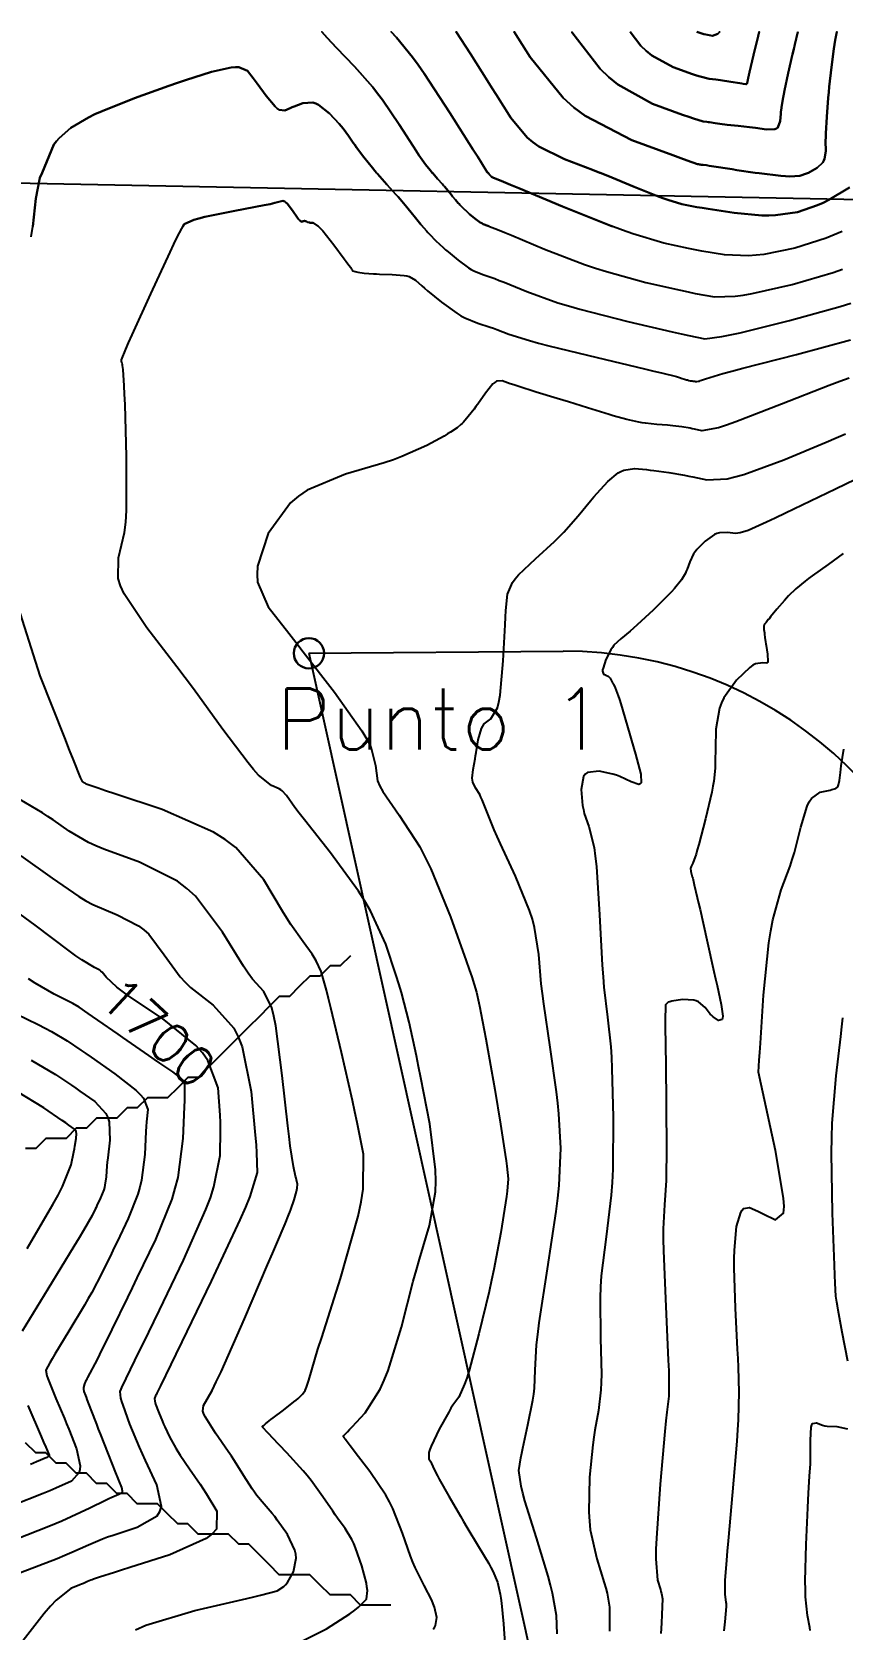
# Model space of a CAD drawing. Header units: metres. Extents: x 837475 to 838479, y 1189012 to 1191015.
# Drawn here: x 838014.6 to 838094.4, y 1190856.5 to 1191013.9 of the extents above; entities that cross this region are included whole.
import ezdxf

# ---------------------------------------------------------------- set-up
doc = ezdxf.new("R2010")
doc.units = ezdxf.units.M
doc.header["$LTSCALE"] = 0.3
for name, color, linetype in [('CORREDORVIA', 70, 'Continuous'), ('COTAS 10', 1, 'Continuous'), ('COTAS INT', 252, 'Continuous'), ('DRENAJE', 5, 'Continuous'), ('VIA1', 50, 'Continuous'), ('VIA2', 121, 'Continuous')]:
    doc.layers.add(name, color=color, linetype=linetype)
doc.layers.add('PTOBLIGADO', color=90, linetype='Continuous', lineweight=30)
doc.layers.add('TEXTPTO', color=90, linetype='Continuous', lineweight=30)
doc.styles.get("Standard").update_dxf_attribs({"font": 'simplex.shx'})

msp = doc.modelspace()

# ---------------------------------------------------------------- linework, layer by layer
at = {"layer": 'CORREDORVIA'}
msp.add_lwpolyline([(837910.67578, 1191000.96488), (838157.033, 1190996.193), (838237.174, 1190821.339), (838237.001, 1190602.875), (838240.0305, 1190437.1985), (838223.5365, 1190366.2715), (838212.196, 1190288.9195), (838227.642, 1189916.876), (838080.482, 1189451.8445), (837860.4834, 1189307.12351), (837593.19071, 1189234.39948), (837744.4868, 1189686.6093), (837750.277, 1189933.973), (837710.4905, 1190057.959), (837731.595, 1190134.414), (837885.383, 1190229.429), (837983.18356, 1190344.11971), (837817.55386, 1190502.18733), (837798.03286, 1190660.16958), (837963.57418, 1190795.98182)], close=True, dxfattribs=at)
at = {"layer": 'COTAS 10'}
for points in [[(838095.099, 1190998.548), (838093.05, 1190997.323), (838092.491, 1190997.047), (838091.935, 1190996.797), (838089.958, 1190996.121), (838087.815, 1190995.804), (838087.155, 1190995.78), (838086.465, 1190995.785), (838083.732, 1190996.033), (838081.165, 1190996.429), (838080.579, 1190996.527), (838080.048, 1190996.62), (838078.585, 1190996.914), (838077.191, 1190997.335), (838076.704, 1190997.508), (838076.173, 1190997.706), (838073.893, 1190998.624), (838071.279, 1190999.694), (838070.539, 1190999.987), (838070.506, 1191000), (838069.792, 1191000.28), (838067.033, 1191001.325), (838064.511, 1191002.584), (838063.914, 1191003.01), (838063.36, 1191003.47), (838061.725, 1191005.411), (838060.295, 1191007.693), (838059.871, 1191008.367), (838059.435, 1191009.06), (838057.76, 1191011.716), (838056.3534, 1191013.87212), (838057.76, 1191011.716), (838059.435, 1191009.06), (838059.871, 1191008.367), (838060.295, 1191007.693), (838061.725, 1191005.411), (838063.36, 1191003.47), (838063.914, 1191003.01), (838064.511, 1191002.584), (838067.033, 1191001.325), (838069.792, 1191000.28), (838070.506, 1191000), (838070.539, 1190999.987), (838071.279, 1190999.694), (838073.893, 1190998.624), (838076.173, 1190997.706), (838076.704, 1190997.508), (838077.191, 1190997.335), (838078.585, 1190996.914), (838080.048, 1190996.62), (838080.579, 1190996.527), (838081.165, 1190996.429), (838083.732, 1190996.033), (838086.465, 1190995.785), (838087.155, 1190995.78), (838087.815, 1190995.804), (838089.958, 1190996.121), (838091.935, 1190996.797), (838092.491, 1190997.047), (838093.05, 1190997.323), (838095.099, 1190998.548)], [(838095.052, 1190979.766), (838094.13, 1190979.429), (838093.094, 1190979.039), (838088.403, 1190977.184), (838083.893, 1190975.443), (838082.972, 1190975.125), (838082.191, 1190974.878), (838080.554, 1190974.579), (838079.818, 1190974.737), (838079.606, 1190974.778), (838079.39, 1190974.818), (838078.58, 1190974.955), (838077.695, 1190975.073), (838077.431, 1190975.101), (838077.16, 1190975.127), (838076.116, 1190975.206), (838074.996, 1190975.321), (838074.678, 1190975.371), (838074.355, 1190975.427), (838073.158, 1190975.695), (838071.821, 1190976.06), (838071.411, 1190976.179), (838070.982, 1190976.305), (838069.288, 1190976.825), (838067.412, 1190977.411), (838066.87, 1190977.579), (838066.317, 1190977.75), (838064.235, 1190978.388), (838062.414, 1190978.958), (838062.024, 1190979.086), (838061.685, 1190979.201), (838060.875, 1190979.509), (838060.328, 1190979.456), (838060.155, 1190979.344), (838059.972, 1190979.19), (838059.231, 1190978.281), (838058.484, 1190977.208), (838058.296, 1190976.95), (838058.117, 1190976.709), (838057.542, 1190975.981), (838057.06, 1190975.434), (838056.941, 1190975.307), (838056.827, 1190975.191), (838056.466, 1190974.859), (838055.811, 1190974.435), (838055.511, 1190974.259), (838055.16, 1190974.059), (838053.468, 1190973.128), (838051.004, 1190972.03), (838050.167, 1190971.725), (838049.263, 1190971.419), (838045.44, 1190970.31), (838041.681, 1190968.733), (838040.818, 1190968.133), (838040.031, 1190967.462), (838037.831, 1190964.444), (838036.797, 1190961.22), (838036.746, 1190960.418), (838036.797, 1190959.656), (838037.831, 1190957.229), (838039.867, 1190954.618), (838040.549, 1190953.739), (838041.284, 1190952.792), (838044.367, 1190948.809), (838047.068, 1190945.008), (838047.562, 1190944.176), (838047.945, 1190943.44), (838048.411, 1190941.579), (838048.612, 1190940.076), (838048.828, 1190939.566), (838049.114, 1190939.015), (838050.728, 1190936.685), (838052.762, 1190933.572), (838053.313, 1190932.527), (838053.859, 1190931.403), (838055.786, 1190926.685), (838057.333, 1190922.363), (838057.64, 1190921.489), (838057.894, 1190920.755), (838058.371, 1190919.27), (838058.589, 1190918.213), (838058.68, 1190917.749), (838058.784, 1190917.211), (838059.27, 1190914.647), (838059.842, 1190911.504), (838060, 1190910.6), (838060.159, 1190909.681), (838060.732, 1190906.242), (838061.194, 1190903.267), (838061.284, 1190902.641), (838061.356, 1190902.101), (838061.476, 1190900.865), (838061.37, 1190899.643), (838061.299, 1190899.112), (838061.211, 1190898.497), (838060.744, 1190895.581), (838060.06, 1190891.943), (838059.834, 1190890.872), (838059.594, 1190889.774), (838058.594, 1190885.581), (838057.619, 1190881.969), (838057.394, 1190881.237), (838057.189, 1190880.622), (838056.608, 1190879.367), (838056.038, 1190878.579), (838055.839, 1190878.258), (838055.623, 1190877.891), (838054.692, 1190876.195), (838053.895, 1190874.536), (838053.763, 1190874.194), (838053.669, 1190873.902), (838053.649, 1190873.271), (838053.851, 1190872.972), (838053.898, 1190872.89), (838053.94, 1190872.808), (838054.058, 1190872.515), (838054.353, 1190871.89), (838054.508, 1190871.599), (838054.694, 1190871.258), (838055.629, 1190869.598), (838056.773, 1190867.626), (838057.091, 1190867.088), (838057.41, 1190866.553), (838058.567, 1190864.649), (838059.557, 1190862.963), (838059.771, 1190862.566), (838059.959, 1190862.198), (838060.42, 1190861.123), (838060.689, 1190859.959), (838060.755, 1190859.535), (838060.818, 1190859.069), (838061.017, 1190857.019), (838061.157, 1190855.097)], [(838013.449, 1190862.066), (838017.043, 1190863.47), (838017.818, 1190863.784), (838018.498, 1190864.065), (838020.156, 1190864.808), (838021.521, 1190865.395), (838022.015, 1190865.577), (838022.56, 1190865.768), (838024.948, 1190866.53), (838026.898, 1190867.668), (838027.167, 1190868.096), (838027.317, 1190868.573), (838026.881, 1190870.704), (838025.741, 1190873.113), (838025.448, 1190873.766), (838025.165, 1190874.413), (838024.224, 1190876.698), (838023.541, 1190878.554), (838023.42, 1190878.931), (838023.329, 1190879.248), (838023.245, 1190879.897), (838023.536, 1190880.525), (838023.682, 1190880.828), (838023.855, 1190881.188), (838024.714, 1190882.954), (838026.083, 1190885.766), (838026.577, 1190886.786), (838027.122, 1190887.91), (838029.509, 1190892.838), (838031.713, 1190897.834), (838032.143, 1190899.001), (838032.495, 1190900.073), (838033.115, 1190903.164), (838033.15, 1190905.693), (838033.132, 1190906.411), (838033.103, 1190907.137), (838032.901, 1190909.824), (838031.891, 1190912.537), (838031.352, 1190913.28), (838030.701, 1190914.019), (838027.415, 1190916.659), (838024.12, 1190918.874), (838023.463, 1190919.346), (838022.916, 1190919.756), (838021.866, 1190920.724), (838021.492, 1190921.216), (838021.371, 1190921.326), (838021.244, 1190921.425), (838020.724, 1190921.687), (838019.485, 1190922.44), (838019.004, 1190922.779), (838018.904, 1190922.848), (838018.22, 1190923.343), (838014.891, 1190925.854), (838010.923, 1190928.753)], [(838094.925, 1190882.894), (838094.357, 1190885.762), (838093.974, 1190887.942), (838093.9, 1190888.365), (838093.839, 1190888.709), (838093.734, 1190889.296), (838093.675, 1190890.597), (838093.643, 1190891.391), (838093.605, 1190892.373), (838093.412, 1190897.486), (838093.324, 1190903.416), (838093.353, 1190904.914), (838093.404, 1190906.348), (838093.778, 1190911.009), (838094.232, 1190914.898), (838094.332, 1190915.847), (838094.423, 1190916.741)], [(838091.223, 1190856.367), (838091.182, 1190856.66), (838090.961, 1190857.843), (838090.769, 1190859.696), (838090.747, 1190860.411), (838090.739, 1190861.214), (838090.823, 1190864.846), (838090.981, 1190868.436), (838091.019, 1190869.213), (838091.056, 1190869.896), (838091.169, 1190871.58), (838091.243, 1190872.772), (838091.254, 1190873.145), (838091.262, 1190873.537), (838091.255, 1190875.105), (838091.325, 1190876.399), (838091.38, 1190876.617), (838091.451, 1190876.775), (838091.838, 1190876.839), (838092.445, 1190876.58), (838092.656, 1190876.534), (838092.884, 1190876.499), (838093.862, 1190876.467), (838094.908, 1190876.243)]]:
    msp.add_lwpolyline(points, dxfattribs=at)
at = {"layer": 'COTAS INT'}
for points in [[(838059.6178, 1190994.69515), (838059.467, 1190994.752), (838059.007, 1190994.939), (838058.871, 1190995.014), (838058.731, 1190995.099), (838058.193, 1190995.491), (838057.675, 1190995.923), (838057.547, 1190996.035), (838057.427, 1190996.142), (838057.047, 1190996.5), (838056.726, 1190996.831), (838056.641, 1190996.923), (838056.559, 1190997.013), (838056.279, 1190997.34), (838056.005, 1190997.673), (838055.927, 1190997.768), (838055.848, 1190997.865), (838055.554, 1190998.226), (838055.214, 1190998.63), (838055.106, 1190998.755), (838054.992, 1190998.885), (838054.529, 1190999.398), (838054.041, 1190999.947), (838053.996, 1191000), (838053.911, 1191000.099), (838053.784, 1191000.251), (838053.344, 1191000.802), (838052.686, 1191001.745), (838052.421, 1191002.144), (838052.121, 1191002.604), (838050.741, 1191004.764), (838049.085, 1191007.189), (838048.611, 1191007.816), (838048.13, 1191008.424), (838046.337, 1191010.457), (838044.572, 1191012.31), (838044.109, 1191012.805), (838043.656, 1191013.292), (838043.12569, 1191013.87212), (838043.656, 1191013.292), (838044.109, 1191012.805), (838044.572, 1191012.31), (838046.337, 1191010.457), (838048.13, 1191008.424), (838048.611, 1191007.816), (838049.085, 1191007.189), (838050.741, 1191004.764), (838052.121, 1191002.604), (838052.421, 1191002.144), (838052.686, 1191001.745), (838053.344, 1191000.802), (838053.784, 1191000.251), (838053.911, 1191000.099), (838053.996, 1191000), (838054.041, 1190999.947), (838054.529, 1190999.398), (838054.992, 1190998.885), (838055.106, 1190998.755), (838055.214, 1190998.63), (838055.554, 1190998.226), (838055.848, 1190997.865), (838055.927, 1190997.768), (838056.005, 1190997.673), (838056.279, 1190997.34), (838056.559, 1190997.013), (838056.641, 1190996.923), (838056.726, 1190996.831), (838057.047, 1190996.5), (838057.427, 1190996.142), (838057.547, 1190996.035), (838057.675, 1190995.923), (838058.193, 1190995.491), (838058.731, 1190995.099), (838058.871, 1190995.014), (838059.007, 1190994.939), (838059.467, 1190994.752), (838060.589, 1190994.329), (838061.142, 1190994.106), (838061.801, 1190993.837), (838065.058, 1190992.481), (838068.989, 1190990.971), (838070.073, 1190990.604), (838071.155, 1190990.259), (838075.047, 1190989.2), (838078.444, 1190988.425), (838079.214, 1190988.259), (838079.91, 1190988.115), (838081.808, 1190987.768), (838083.841, 1190987.829), (838084.622, 1190987.941), (838085.498, 1190988.095), (838089.448, 1190988.992), (838093.483, 1190990.175), (838094.412, 1190990.508)], [(838094.363, 1190994.225), (838093.592, 1190993.873), (838092.795, 1190993.544), (838089.703, 1190992.557), (838086.657, 1190991.949), (838085.889, 1190991.861), (838085.153, 1190991.807), (838082.77, 1190991.9), (838080.537, 1190992.272), (838079.896, 1190992.393), (838079.246, 1190992.523), (838076.816, 1190993.057), (838073.765, 1190993.968), (838072.724, 1190994.335), (838071.597, 1190994.752), (838066.817, 1190996.669), (838062.517, 1190998.474), (838061.694, 1190998.819), (838061.029, 1190999.097), (838059.954, 1190999.545), (838059.914, 1190999.561), (838059.902, 1190999.567), (838059.89, 1190999.575), (838059.843, 1190999.609), (838059.798, 1190999.646), (838059.787, 1190999.656), (838059.777, 1190999.665), (838059.744, 1190999.696), (838059.716, 1190999.725), (838059.709, 1190999.733), (838059.701, 1190999.741), (838059.677, 1190999.769), (838059.653, 1190999.798), (838059.647, 1190999.806), (838059.64, 1190999.815), (838059.614, 1190999.846), (838059.585, 1190999.881), (838059.565, 1190999.903), (838059.525, 1190999.948), (838059.483, 1190999.995), (838059.479, 1191000), (838059.472, 1191000.009), (838059.461, 1191000.022), (838059.423, 1191000.07), (838058.835, 1191000.99), (838058.478, 1191001.554), (838058.036, 1191002.252), (838055.738, 1191005.886), (838053.197, 1191009.771), (838052.602, 1191010.627), (838052.053, 1191011.387), (838050.465, 1191013.34), (838049.96114, 1191013.87212), (838050.465, 1191013.34), (838052.053, 1191011.387), (838052.602, 1191010.627), (838053.197, 1191009.771), (838055.738, 1191005.886), (838058.036, 1191002.252), (838058.478, 1191001.554), (838058.835, 1191000.99), (838059.423, 1191000.07), (838059.461, 1191000.022), (838059.472, 1191000.009), (838059.479, 1191000), (838059.483, 1190999.995), (838059.525, 1190999.948), (838059.565, 1190999.903), (838059.585, 1190999.881), (838059.614, 1190999.846), (838059.64, 1190999.815), (838059.647, 1190999.806), (838059.653, 1190999.798), (838059.677, 1190999.769), (838059.701, 1190999.741), (838059.709, 1190999.733), (838059.716, 1190999.725), (838059.744, 1190999.696), (838059.777, 1190999.665), (838059.787, 1190999.656), (838059.798, 1190999.646), (838059.843, 1190999.609), (838059.89, 1190999.575), (838059.902, 1190999.567), (838059.914, 1190999.561), (838059.954, 1190999.545), (838061.029, 1190999.097), (838061.694, 1190998.819), (838062.517, 1190998.474), (838066.817, 1190996.669), (838071.597, 1190994.752), (838071.75065, 1190994.69515)], [(838014.486, 1190993.689), (838014.66, 1190994.715), (838014.951, 1190997.459), (838015.356, 1190999.491), (838015.574, 1191000), (838016.716, 1191002.787), (838016.98, 1191003.097), (838017.26, 1191003.398), (838018.405, 1191004.411), (838020.125, 1191005.443), (838020.768, 1191005.755), (838021.483, 1191006.079), (838024.666, 1191007.347), (838028.054, 1191008.559), (838028.898, 1191008.849), (838029.701, 1191009.119), (838032.261, 1191009.926), (838034.197, 1191010.358), (838034.606, 1191010.391), (838034.961, 1191010.386), (838035.786, 1191010.056), (838036.356, 1191009.326), (838036.551, 1191009.069), (838036.761, 1191008.788), (838037.65, 1191007.576), (838038.533, 1191006.521), (838038.738, 1191006.339), (838038.927, 1191006.206), (838039.47, 1191006.122), (838040.006, 1191006.374), (838040.191, 1191006.451), (838040.392, 1191006.532), (838041.251, 1191006.854), (838042.237, 1191006.91), (838042.52, 1191006.823), (838042.806, 1191006.692), (838043.871, 1191005.849), (838044.821, 1191004.822), (838045.035, 1191004.575), (838045.228, 1191004.343), (838045.744, 1191003.642), (838046.207, 1191002.956), (838046.365, 1191002.734), (838046.536, 1191002.499), (838047.265, 1191001.534), (838048.107, 1191000.481), (838048.351, 1191000.19), (838048.512, 1191000), (838048.599, 1190999.898), (838049.532, 1190998.848), (838050.418, 1190997.866), (838050.636, 1190997.618), (838050.843, 1190997.38), (838051.494, 1190996.606), (838052.057, 1190995.915), (838052.208, 1190995.73), (838052.357, 1190995.548), (838052.881, 1190994.91), (838053.417, 1190994.286), (838053.574, 1190994.112), (838053.735, 1190993.938), (838054.351, 1190993.303), (838055.076, 1190992.619), (838055.308, 1190992.413), (838055.552, 1190992.2), (838056.543, 1190991.373), (838057.572, 1190990.624), (838057.84, 1190990.461), (838058.1, 1190990.318), (838058.98, 1190989.959), (838060.149, 1190989.562), (838060.591, 1190989.394), (838061.085, 1190989.201), (838063.299, 1190988.294), (838066.38, 1190987.19), (838067.422, 1190986.872), (838068.544, 1190986.55), (838073.277, 1190985.343), (838077.641, 1190984.327), (838078.531, 1190984.125), (838079.283, 1190983.957), (838080.846, 1190983.636), (838082.53, 1190983.852), (838083.356, 1190984.022), (838084.339, 1190984.24), (838089.193, 1190985.428), (838094.17, 1190986.806), (838095.231, 1190987.144)], [(838053.06555, 1190994.69515), (838052.881, 1190994.91), (838052.357, 1190995.548), (838052.208, 1190995.73), (838052.057, 1190995.915), (838051.494, 1190996.606), (838050.843, 1190997.38), (838050.636, 1190997.618), (838050.418, 1190997.866), (838049.532, 1190998.848), (838048.599, 1190999.898), (838048.512, 1191000), (838048.351, 1191000.19), (838048.107, 1191000.481), (838047.265, 1191001.534), (838046.536, 1191002.499), (838046.365, 1191002.734), (838046.207, 1191002.956), (838045.744, 1191003.642), (838045.228, 1191004.343), (838045.035, 1191004.575), (838044.821, 1191004.822), (838043.871, 1191005.849), (838042.806, 1191006.692), (838042.52, 1191006.823), (838042.237, 1191006.91), (838041.251, 1191006.854), (838040.392, 1191006.532), (838040.191, 1191006.451), (838040.006, 1191006.374), (838039.47, 1191006.122), (838038.927, 1191006.206), (838038.738, 1191006.339), (838038.533, 1191006.521), (838037.65, 1191007.576), (838036.761, 1191008.788), (838036.551, 1191009.069), (838036.356, 1191009.326), (838035.786, 1191010.056), (838034.961, 1191010.386), (838034.606, 1191010.391), (838034.197, 1191010.358), (838032.261, 1191009.926), (838029.701, 1191009.119), (838028.898, 1191008.849), (838028.054, 1191008.559), (838024.666, 1191007.347), (838021.483, 1191006.079), (838020.768, 1191005.755), (838020.125, 1191005.443), (838018.405, 1191004.411), (838017.26, 1191003.398), (838016.98, 1191003.097), (838016.716, 1191002.787), (838015.574, 1191000), (838015.356, 1190999.491), (838014.951, 1190997.459), (838014.66, 1190994.715), (838014.65663, 1190994.69515)], [(838054.074, 1190856.498), (838054.207, 1190856.663), (838054.31, 1190856.845), (838054.441, 1190857.633), (838054.215, 1190858.662), (838054.094, 1190858.995), (838053.947, 1190859.349), (838053.205, 1190860.8), (838052.326, 1190862.557), (838052.093, 1190863.104), (838051.865, 1190863.676), (838051.078, 1190865.959), (838050.122, 1190868.383), (838049.788, 1190869.045), (838049.423, 1190869.701), (838047.854, 1190872.037), (838046.421, 1190873.91), (838046.143, 1190874.275), (838045.916, 1190874.573), (838045.523, 1190875.096), (838045.455, 1190875.189), (838045.433, 1190875.216), (838045.41, 1190875.244), (838045.314, 1190875.349), (838045.247, 1190875.449), (838045.241, 1190875.473), (838045.24, 1190875.496), (838045.286, 1190875.568), (838045.657, 1190875.952), (838045.862, 1190876.172), (838046.112, 1190876.441), (838047.383, 1190877.824), (838048.88, 1190880.155), (838049.272, 1190881.023), (838049.654, 1190881.986), (838050.954, 1190886.266), (838052.133, 1190890.785), (838052.439, 1190891.899), (838052.736, 1190892.954), (838053.735, 1190896.266), (838054.312, 1190899.582), (838054.342, 1190900.639), (838054.317, 1190901.756), (838053.758, 1190906.289), (838052.883, 1190910.819), (838052.659, 1190911.934), (838052.442, 1190912.988), (838051.72, 1190916.289), (838050.959, 1190919.238), (838050.716, 1190920.07), (838050.46, 1190920.908), (838049.42, 1190923.989), (838047.901, 1190927.27), (838047.342, 1190928.233), (838046.723, 1190929.221), (838043.989, 1190932.986), (838041.42, 1190936.238), (838040.905, 1190936.901), (838040.476, 1190937.461), (838039.633, 1190938.629), (838039.231, 1190939.086), (838039.079, 1190939.198), (838038.91, 1190939.304), (838038.153, 1190939.633), (838036.888, 1190940.655), (838036.399, 1190941.197), (838035.85, 1190941.852), (838033.364, 1190945.156), (838030.467, 1190949.146), (838029.658, 1190950.234), (838028.847, 1190951.315), (838025.895, 1190955.156), (838023.659, 1190958.522), (838023.3, 1190959.302), (838023.054, 1190960.017), (838023.104, 1190962.053), (838023.702, 1190964.565), (838023.801, 1190965.579), (838023.872, 1190966.733), (838023.89, 1190972.053), (838023.737, 1190977.152), (838023.7, 1190978.167), (838023.666, 1190979.009), (838023.565, 1190980.614), (838023.491, 1190981.015), (838023.474, 1190981.098), (838023.46, 1190981.169), (838023.421, 1190981.32), (838023.397, 1190981.399), (838023.387, 1190981.449), (838023.375, 1190981.551), (838023.815, 1190982.617), (838024.095, 1190983.251), (838024.444, 1190984.031), (838026.275, 1190988.07), (838028.168, 1190992.161), (838028.555, 1190992.975), (838028.883, 1190993.649), (838029.573, 1190994.931), (838030.52, 1190995.363), (838031.01, 1190995.502), (838031.598, 1190995.649), (838034.544, 1190996.25), (838037.454, 1190996.802), (838038.02, 1190996.918), (838038.481, 1190997.018), (838039.278, 1190997.245), (838039.494, 1190997.17), (838039.588, 1190997.079), (838039.698, 1190996.957), (838040.221, 1190996.265), (838040.735, 1190995.554), (838040.839, 1190995.421), (838040.926, 1190995.315), (838041.105, 1190995.163), (838041.177, 1190995.19), (838041.217, 1190995.204), (838041.289, 1190995.227), (838041.364, 1190995.243), (838041.385, 1190995.244), (838041.407, 1190995.245), (838041.489, 1190995.236), (838041.575, 1190995.212), (838041.6, 1190995.202), (838041.625, 1190995.191), (838041.72, 1190995.14), (838041.861, 1190995.092), (838041.916, 1190995.084), (838041.978, 1190995.077), (838042.256, 1190995.068), (838042.766, 1190994.737), (838042.973, 1190994.527), (838043.21, 1190994.265), (838044.301, 1190992.891), (838045.332, 1190991.513), (838045.53, 1190991.249), (838045.69, 1190991.035), (838045.952, 1190990.684), (838045.966, 1190990.661), (838045.97, 1190990.654), (838045.975, 1190990.646), (838045.991, 1190990.616), (838046.01, 1190990.58), (838046.016, 1190990.57), (838046.022, 1190990.558), (838046.046, 1190990.514), (838046.084, 1190990.458), (838046.099, 1190990.44), (838046.115, 1190990.421), (838046.191, 1190990.343), (838046.415, 1190990.256), (838046.526, 1190990.232), (838046.657, 1190990.208), (838047.306, 1190990.12), (838048.206, 1190990.045), (838048.496, 1190990.029), (838048.803, 1190990.015), (838050.058, 1190989.981), (838051.24, 1190989.884), (838051.501, 1190989.83), (838051.733, 1190989.765), (838052.334, 1190989.429), (838052.978, 1190988.845), (838053.238, 1190988.623), (838053.533, 1190988.374), (838054.893, 1190987.255), (838056.412, 1190986.149), (838056.808, 1190985.908), (838057.193, 1190985.696), (838058.493, 1190985.166), (838059.708, 1190984.794), (838060.04, 1190984.681), (838060.369, 1190984.564), (838061.54, 1190984.106), (838063.579, 1190983.454), (838064.456, 1190983.215), (838065.468, 1190982.95), (838070.25, 1190981.783), (838074.892, 1190980.684), (838075.816, 1190980.463), (838076.582, 1190980.277), (838078.044, 1190979.909), (838078.435, 1190979.789), (838078.526, 1190979.761), (838078.61, 1190979.735), (838078.852, 1190979.66), (838079.034, 1190979.604), (838079.08, 1190979.591), (838079.124, 1190979.578), (838079.267, 1190979.539), (838079.395, 1190979.51), (838079.43, 1190979.504), (838079.464, 1190979.499), (838079.584, 1190979.486), (838079.696, 1190979.478), (838079.725, 1190979.475), (838079.753, 1190979.472), (838079.848, 1190979.459), (838079.935, 1190979.445), (838079.958, 1190979.44), (838079.98, 1190979.436), (838080.059, 1190979.419), (838080.235, 1190979.451), (838080.318, 1190979.478), (838080.417, 1190979.512), (838080.9, 1190979.698), (838082.631, 1190980.211), (838083.516, 1190980.45), (838084.577, 1190980.732), (838089.875, 1190982.103), (838095.204, 1190983.525)], [(838042.80725, 1190994.69515), (838042.766, 1190994.737), (838042.256, 1190995.068), (838041.978, 1190995.077), (838041.916, 1190995.084), (838041.861, 1190995.092), (838041.72, 1190995.14), (838041.625, 1190995.191), (838041.6, 1190995.202), (838041.575, 1190995.212), (838041.489, 1190995.236), (838041.407, 1190995.245), (838041.385, 1190995.244), (838041.364, 1190995.243), (838041.289, 1190995.227), (838041.217, 1190995.204), (838041.177, 1190995.19), (838041.105, 1190995.163), (838040.926, 1190995.315), (838040.839, 1190995.421), (838040.735, 1190995.554), (838040.221, 1190996.265), (838039.698, 1190996.957), (838039.588, 1190997.079), (838039.494, 1190997.17), (838039.278, 1190997.245), (838038.481, 1190997.018), (838038.02, 1190996.918), (838037.454, 1190996.802), (838034.544, 1190996.25), (838031.598, 1190995.649), (838031.01, 1190995.502), (838030.52, 1190995.363), (838029.573, 1190994.931), (838029.44606, 1190994.69515)], [(838066.31, 1190856.039), (838066.232, 1190857.838), (838065.85, 1190860.043), (838065.655, 1190860.834), (838065.421, 1190861.704), (838064.251, 1190865.498), (838063.121, 1190869.135), (838062.912, 1190869.905), (838062.748, 1190870.573), (838062.532, 1190872.131), (838062.717, 1190873.362), (838062.806, 1190873.824), (838062.911, 1190874.338), (838063.428, 1190876.633), (838063.914, 1190879.062), (838064, 1190879.661), (838064.064, 1190880.228), (838064.122, 1190882.009), (838064.263, 1190884.5), (838064.381, 1190885.514), (838064.533, 1190886.669), (838065.365, 1190892.009), (838066.203, 1190897.64), (838066.36, 1190898.977), (838066.483, 1190900.218), (838066.654, 1190903.899), (838066.469, 1190907.281), (838066.367, 1190908.333), (838066.244, 1190909.436), (838065.619, 1190913.839), (838064.981, 1190918.116), (838064.85, 1190919.14), (838064.739, 1190920.095), (838064.504, 1190922.964), (838064.084, 1190925.618), (838063.857, 1190926.437), (838063.581, 1190927.293), (838062.184, 1190930.689), (838060.714, 1190933.875), (838060.391, 1190934.598), (838060.105, 1190935.253), (838059.38, 1190937.045), (838058.914, 1190938.22), (838058.792, 1190938.486), (838058.672, 1190938.727), (838058.266, 1190939.38), (838057.993, 1190939.957), (838057.958, 1190940.148), (838057.94, 1190940.354), (838058.021, 1190941.213), (838058.218, 1190942.236), (838058.274, 1190942.544), (838058.33, 1190942.864), (838058.535, 1190944.11), (838058.85, 1190945.233), (838058.975, 1190945.475), (838059.117, 1190945.687), (838059.765, 1190946.202), (838060.412, 1190947.272), (838060.552, 1190947.834), (838060.676, 1190948.51), (838060.983, 1190951.913), (838061.166, 1190955.446), (838061.212, 1190956.205), (838061.256, 1190956.869), (838061.395, 1190958.477), (838061.894, 1190959.612), (838062.164, 1190959.979), (838062.492, 1190960.368), (838064.151, 1190961.962), (838066.035, 1190963.672), (838066.504, 1190964.135), (838066.951, 1190964.592), (838068.374, 1190966.203), (838069.596, 1190967.681), (838069.915, 1190968.054), (838070.227, 1190968.412), (838071.282, 1190969.575), (838072.298, 1190970.416), (838072.584, 1190970.571), (838072.872, 1190970.692), (838073.929, 1190970.848), (838075.099, 1190970.747), (838075.458, 1190970.707), (838075.832, 1190970.661), (838077.311, 1190970.451), (838078.845, 1190970.192), (838079.254, 1190970.115), (838079.655, 1190970.037), (838081.049, 1190969.738), (838083.033, 1190969.852), (838083.806, 1190970.034), (838084.677, 1190970.281), (838088.633, 1190971.718), (838092.786, 1190973.439), (838093.781, 1190973.866), (838094.709, 1190974.27)], [(838098.529, 1190971.162), (838093.719, 1190968.807), (838088.795, 1190966.441), (838087.785, 1190965.961), (838086.929, 1190965.557), (838085.116, 1190964.732), (838084.311, 1190964.502), (838084.091, 1190964.474), (838083.871, 1190964.46), (838083.089, 1190964.54), (838082.277, 1190964.521), (838082.04, 1190964.445), (838081.797, 1190964.339), (838080.875, 1190963.703), (838080.061, 1190962.882), (838079.886, 1190962.66), (838079.734, 1190962.44), (838079.368, 1190961.664), (838079.106, 1190960.926), (838079.019, 1190960.73), (838078.927, 1190960.537), (838078.542, 1190959.871), (838077.855, 1190959.025), (838077.572, 1190958.719), (838077.249, 1190958.382), (838075.745, 1190956.907), (838074.183, 1190955.452), (838073.822, 1190955.128), (838073.493, 1190954.839), (838072.563, 1190954.076), (838071.898, 1190953.438), (838071.736, 1190953.226), (838071.582, 1190952.998), (838071.107, 1190952.05), (838070.816, 1190951.191), (838070.78, 1190951.02), (838070.762, 1190950.878), (838070.855, 1190950.606), (838071.057, 1190950.521), (838071.107, 1190950.497), (838071.156, 1190950.473), (838071.311, 1190950.384), (838071.444, 1190950.269), (838071.479, 1190950.229), (838071.512, 1190950.185), (838071.625, 1190949.995), (838071.749, 1190949.752), (838071.79, 1190949.675), (838071.834, 1190949.594), (838072.016, 1190949.262), (838072.322, 1190948.474), (838072.443, 1190948.103), (838072.58, 1190947.667), (838073.209, 1190945.545), (838073.857, 1190943.255), (838074.006, 1190942.714), (838074.143, 1190942.212), (838074.526, 1190940.737), (838074.564, 1190939.883), (838074.483, 1190939.773), (838074.361, 1190939.719), (838073.59, 1190939.98), (838072.479, 1190940.522), (838072.143, 1190940.643), (838071.795, 1190940.753), (838070.436, 1190941.046), (838069.288, 1190940.895), (838069.073, 1190940.725), (838068.902, 1190940.499), (838068.658, 1190939.217), (838068.805, 1190937.658), (838068.882, 1190937.258), (838068.974, 1190936.871), (838069.436, 1190935.586), (838069.937, 1190933.524), (838070.054, 1190932.647), (838070.162, 1190931.638), (838070.47, 1190926.889), (838070.74, 1190921.925), (838070.824, 1190920.78), (838070.911, 1190919.736), (838071.259, 1190916.793), (838071.573, 1190913.886), (838071.639, 1190912.864), (838071.697, 1190911.748), (838071.833, 1190906.933), (838071.77, 1190901.823), (838071.703, 1190900.521), (838071.614, 1190899.267), (838071.115, 1190895.149), (838070.641, 1190891.304), (838070.568, 1190890.224), (838070.521, 1190889.136), (838070.562, 1190885.149), (838070.657, 1190881.606), (838070.643, 1190880.798), (838070.613, 1190880.065), (838070.362, 1190878.042), (838070.008, 1190876.099), (838069.913, 1190875.416), (838069.82, 1190874.671), (838069.493, 1190871.457), (838069.41, 1190868.02), (838069.471, 1190867.134), (838069.567, 1190866.276), (838070.216, 1190863.416), (838070.943, 1190861.058), (838071.089, 1190860.518), (838071.21, 1190860.027), (838071.447, 1190858.657), (838071.464, 1190856.981), (838071.446, 1190856.297)], [(838094.456, 1190962.491), (838092.988, 1190961.411), (838091.421, 1190960.286), (838091.061, 1190960.015), (838090.733, 1190959.763), (838089.815, 1190958.999), (838089.098, 1190958.299), (838088.896, 1190958.086), (838088.694, 1190957.866), (838087.951, 1190957.004), (838087.329, 1190956.247), (838087.203, 1190956.093), (838087.097, 1190955.963), (838086.88, 1190955.696), (838086.802, 1190955.601), (838086.784, 1190955.58), (838086.767, 1190955.561), (838086.718, 1190955.513), (838086.685, 1190955.454), (838086.679, 1190955.428), (838086.673, 1190955.398), (838086.663, 1190955.257), (838086.664, 1190955.092), (838086.667, 1190955.048), (838086.67, 1190955.003), (838086.689, 1190954.845), (838086.715, 1190954.655), (838086.724, 1190954.59), (838086.732, 1190954.519), (838086.767, 1190954.22), (838086.83, 1190953.764), (838086.857, 1190953.594), (838086.888, 1190953.406), (838087.03, 1190952.57), (838087.062, 1190951.855), (838087.022, 1190951.743), (838086.96, 1190951.668), (838086.564, 1190951.709), (838085.839, 1190951.619), (838085.57, 1190951.463), (838085.272, 1190951.249), (838083.951, 1190950.001), (838082.721, 1190948.276), (838082.481, 1190947.76), (838082.285, 1190947.229), (838081.938, 1190945.176), (838081.89, 1190943.274), (838081.882, 1190942.838), (838081.875, 1190942.441), (838081.871, 1190941.335), (838081.729, 1190940.051), (838081.636, 1190939.542), (838081.52, 1190938.967), (838080.907, 1190936.332), (838080.249, 1190933.797), (838080.104, 1190933.284), (838079.976, 1190932.852), (838079.648, 1190931.975), (838079.486, 1190931.639), (838079.463, 1190931.549), (838079.448, 1190931.461), (838079.474, 1190931.153), (838079.578, 1190930.771), (838079.613, 1190930.636), (838079.651, 1190930.489), (838079.81, 1190929.85), (838080.107, 1190928.578), (838080.232, 1190928.031), (838080.375, 1190927.4), (838081.045, 1190924.415), (838081.743, 1190921.285), (838081.904, 1190920.562), (838082.05, 1190919.9), (838082.462, 1190918.028), (838082.615, 1190916.899), (838082.598, 1190916.705), (838082.556, 1190916.564), (838082.192, 1190916.482), (838081.668, 1190916.831), (838081.526, 1190916.96), (838081.385, 1190917.105), (838080.883, 1190917.746), (838080.237, 1190918.313), (838080.004, 1190918.411), (838079.748, 1190918.483), (838078.631, 1190918.53), (838077.602, 1190918.376), (838077.402, 1190918.321), (838077.239, 1190918.262), (838076.956, 1190918.003), (838076.941, 1190916.416), (838076.946, 1190915.519), (838076.956, 1190914.423), (838077.028, 1190908.815), (838077.063, 1190903.001), (838077.05, 1190901.776), (838077.028, 1190900.718), (838076.866, 1190898.289), (838076.749, 1190895.94), (838076.756, 1190894.933), (838076.779, 1190893.772), (838077.002, 1190888.289), (838077.249, 1190882.984), (838077.287, 1190881.935), (838077.313, 1190881.068), (838077.296, 1190879.451), (838077.105, 1190877.86), (838077.02, 1190877.009), (838076.922, 1190875.98), (838076.454, 1190870.783), (838076.073, 1190865.466), (838076.03, 1190864.362), (838076.014, 1190863.417), (838076.182, 1190861.333), (838076.466, 1190860.413), (838076.522, 1190860.202), (838076.57, 1190860.01), (838076.662, 1190859.476), (838076.618, 1190857.924), (838076.579, 1190857.09), (838076.528, 1190856.082)], [(838040.433, 1190854.955), (838043.585, 1190856.533), (838045.895, 1190858.019), (838046.359, 1190858.352), (838046.746, 1190858.653), (838047.51, 1190859.457), (838047.604, 1190860.318), (838047.569, 1190860.653), (838047.507, 1190861.031), (838047.064, 1190862.749), (838046.437, 1190864.524), (838046.259, 1190864.939), (838046.08, 1190865.32), (838045.418, 1190866.417), (838044.674, 1190867.429), (838044.443, 1190867.757), (838044.2, 1190868.106), (838043.235, 1190869.535), (838042.056, 1190871.153), (838041.68, 1190871.62), (838041.281, 1190872.096), (838039.662, 1190873.884), (838038.241, 1190875.374), (838037.967, 1190875.662), (838037.746, 1190875.895), (838037.382, 1190876.289), (838037.355, 1190876.333), (838037.337, 1190876.359), (838037.301, 1190876.412), (838037.277, 1190876.461), (838037.276, 1190876.473), (838037.278, 1190876.484), (838037.304, 1190876.516), (838037.369, 1190876.565), (838037.396, 1190876.585), (838037.426, 1190876.609), (838037.566, 1190876.723), (838037.936, 1190877.014), (838038.112, 1190877.15), (838038.32, 1190877.31), (838039.336, 1190878.085), (838040.371, 1190878.89), (838040.591, 1190879.068), (838040.782, 1190879.226), (838041.23, 1190879.637), (838041.48, 1190880.026), (838041.545, 1190880.17), (838041.609, 1190880.331), (838041.826, 1190881.044), (838042.434, 1190883.075), (838042.744, 1190884.067), (838043.116, 1190885.244), (838044.974, 1190891.044), (838046.695, 1190897.192), (838046.982, 1190898.588), (838047.186, 1190899.852), (838047.238, 1190903.308), (838046.61, 1190906.418), (838046.385, 1190907.463), (838046.139, 1190908.587), (838045.07, 1190913.308), (838044.024, 1190917.721), (838043.793, 1190918.651), (838043.587, 1190919.453), (838043.055, 1190921.294), (838042.562, 1190922.358), (838042.381, 1190922.67), (838042.18, 1190922.99), (838041.294, 1190924.212), (838040.081, 1190925.923), (838039.675, 1190926.552), (838039.238, 1190927.248), (838037.405, 1190930.323), (838034.636, 1190933.525), (838033.608, 1190934.3), (838032.467, 1190935.028), (838027.405, 1190937.257), (838022.728, 1190938.808), (838021.83, 1190939.108), (838021.104, 1190939.352), (838019.916, 1190939.768), (838019.841, 1190939.821), (838019.817, 1190939.837), (838019.791, 1190939.854), (838019.685, 1190939.916), (838019.564, 1190940.032), (838019.529, 1190940.082), (838019.493, 1190940.139), (838019.357, 1190940.412), (838018.662, 1190942.141), (838018.274, 1190943.117), (838017.801, 1190944.309), (838015.384, 1190950.412), (838012.981, 1190957.984)], [(838082.766, 1190856.318), (838082.851, 1190857.206), (838082.989, 1190858.732), (838082.979, 1190858.965), (838082.971, 1190859.038), (838082.96, 1190859.116), (838082.901, 1190859.429), (838082.851, 1190859.92), (838082.845, 1190860.109), (838082.843, 1190860.321), (838082.865, 1190861.283), (838083.006, 1190863.299), (838083.078, 1190864.176), (838083.165, 1190865.192), (838083.601, 1190870.016), (838084.021, 1190875.005), (838084.098, 1190876.126), (838084.158, 1190877.134), (838084.232, 1190879.832), (838084.153, 1190882.294), (838084.117, 1190883.154), (838084.074, 1190884.09), (838083.868, 1190888.114), (838083.734, 1190892.103), (838083.737, 1190893.017), (838083.758, 1190893.85), (838083.979, 1190896.169), (838084.379, 1190897.542), (838084.513, 1190897.777), (838084.657, 1190897.948), (838085.257, 1190898.045), (838086.051, 1190897.667), (838086.317, 1190897.541), (838086.602, 1190897.404), (838087.796, 1190896.832), (838088.604, 1190897.491), (838088.647, 1190898.131), (838088.61, 1190898.971), (838087.822, 1190903.655), (838086.406, 1190910.15), (838086.14, 1190911.373), (838086.207, 1190912.575), (838086.255, 1190913.309), (838086.316, 1190914.218), (838086.64, 1190918.95), (838087.154, 1190924.115), (838087.333, 1190925.297), (838087.53, 1190926.371), (838088.375, 1190929.352), (838089.25, 1190931.682), (838089.464, 1190932.346), (838089.668, 1190933.017), (838090.303, 1190935.509), (838090.936, 1190937.589), (838091.138, 1190938.001), (838091.352, 1190938.342), (838092.22, 1190938.981), (838093.026, 1190939.14), (838093.201, 1190939.179), (838093.354, 1190939.215), (838093.733, 1190939.324), (838093.936, 1190939.503), (838093.979, 1190939.582), (838094.016, 1190939.674), (838094.1, 1190940.115), (838094.195, 1190940.908), (838094.239, 1190941.221), (838094.29, 1190941.576), (838094.539, 1190943.198)], [(838024.757, 1190856.43), (838025.792, 1190856.875), (838030.622, 1190858.319), (838035.324, 1190859.419), (838036.278, 1190859.647), (838037.082, 1190859.841), (838038.73, 1190860.268), (838039.381, 1190860.685), (838039.555, 1190860.874), (838039.727, 1190861.094), (838040.33, 1190862.154), (838040.595, 1190863.486), (838040.554, 1190863.878), (838040.464, 1190864.28), (838039.727, 1190865.813), (838038.732, 1190867.247), (838038.479, 1190867.586), (838038.237, 1190867.9), (838037.444, 1190868.826), (838036.695, 1190869.714), (838036.48, 1190870.005), (838036.262, 1190870.315), (838035.448, 1190871.596), (838034.512, 1190873.097), (838034.217, 1190873.545), (838033.907, 1190874.008), (838032.656, 1190875.799), (838031.649, 1190877.367), (838031.493, 1190877.689), (838031.389, 1190877.963), (838031.457, 1190878.547), (838032.327, 1190880.017), (838032.73, 1190880.849), (838033.203, 1190881.866), (838035.496, 1190887.071), (838037.785, 1190892.403), (838038.255, 1190893.499), (838038.654, 1190894.43), (838039.504, 1190896.418), (838039.876, 1190897.337), (838039.973, 1190897.593), (838040.068, 1190897.851), (838040.389, 1190898.791), (838040.625, 1190899.603), (838040.666, 1190899.78), (838040.696, 1190899.936), (838040.717, 1190900.328), (838040.628, 1190900.752), (838040.589, 1190900.928), (838040.544, 1190901.13), (838040.328, 1190902.074), (838040.003, 1190904.127), (838039.89, 1190905.029), (838039.766, 1190906.075), (838039.231, 1190911.057), (838038.584, 1190915.927), (838038.389, 1190916.903), (838038.188, 1190917.717), (838037.403, 1190919.311), (838036.277, 1190920.539), (838035.861, 1190921.122), (838035.398, 1190921.811), (838033.35, 1190925.178), (838030.671, 1190928.702), (838029.81, 1190929.489), (838028.899, 1190930.196), (838025.178, 1190932.067), (838021.647, 1190933.352), (838020.855, 1190933.688), (838020.143, 1190934.016), (838018.241, 1190935.13), (838016.658, 1190936.251), (838016.147, 1190936.584), (838015.604, 1190936.926), (838013.38, 1190938.241)], [(838013.475, 1190932.681), (838016.566, 1190930.492), (838019.181, 1190928.68), (838019.879, 1190928.268), (838020.566, 1190927.896), (838022.951, 1190926.877), (838025.071, 1190925.81), (838025.591, 1190925.408), (838026.081, 1190924.959), (838027.608, 1190922.951), (838029.157, 1190920.783), (838029.662, 1190920.234), (838030.199, 1190919.707), (838032.409, 1190917.985), (838034.46, 1190915.72), (838034.895, 1190914.85), (838035.274, 1190913.875), (838036.164, 1190909.475), (838036.57, 1190905.156), (838036.643, 1190904.231), (838036.699, 1190903.425), (838036.758, 1190901.49), (838036.033, 1190899.139), (838035.594, 1190898.069), (838035.051, 1190896.818), (838032.233, 1190890.786), (838029.342, 1190884.812), (838028.754, 1190883.598), (838028.258, 1190882.573), (838027.232, 1190880.46), (838026.882, 1190879.739), (838026.811, 1190879.593), (838026.752, 1190879.469), (838026.632, 1190879.213), (838026.667, 1190878.947), (838026.704, 1190878.818), (838026.753, 1190878.664), (838027.032, 1190877.906), (838027.418, 1190876.969), (838027.535, 1190876.702), (838027.657, 1190876.432), (838028.131, 1190875.431), (838028.737, 1190874.327), (838028.942, 1190873.992), (838029.163, 1190873.645), (838030.093, 1190872.285), (838031.137, 1190870.769), (838031.429, 1190870.322), (838031.723, 1190869.864), (838032.795, 1190868.115), (838032.74, 1190866.348), (838032.323, 1190865.878), (838031.731, 1190865.418), (838028.142, 1190863.828), (838024.207, 1190862.555), (838023.397, 1190862.294), (838022.709, 1190862.074), (838021.234, 1190861.608), (838020.636, 1190861.417), (838020.499, 1190861.369), (838020.376, 1190861.324), (838020.038, 1190861.179), (838019.632, 1190860.997), (838019.465, 1190860.928), (838019.275, 1190860.851), (838018.393, 1190860.507), (838016.941, 1190859.343), (838016.391, 1190858.75), (838015.777, 1190858.039), (838013.028, 1190854.492)], [(838009.373, 1190863.958), (838015.134, 1190866.213), (838016.389, 1190866.723), (838017.497, 1190867.184), (838020.274, 1190868.437), (838021.818, 1190869.21), (838022.149, 1190869.368), (838022.439, 1190869.503), (838023.135, 1190869.787), (838023.44, 1190869.965), (838023.482, 1190870.032), (838023.505, 1190870.106), (838023.437, 1190870.439), (838023.119, 1190871.175), (838022.984, 1190871.504), (838022.83, 1190871.888), (838022.105, 1190873.724), (838021.326, 1190875.728), (838021.136, 1190876.217), (838020.959, 1190876.678), (838020.413, 1190878.104), (838020.019, 1190879.138), (838019.936, 1190879.351), (838019.866, 1190879.533), (838019.708, 1190879.926), (838019.671, 1190880.153), (838019.675, 1190880.23), (838019.687, 1190880.313), (838019.785, 1190880.664), (838019.95, 1190881.063), (838020.004, 1190881.176), (838020.062, 1190881.291), (838020.303, 1190881.715), (838020.798, 1190882.639), (838021.016, 1190883.068), (838021.27, 1190883.573), (838022.477, 1190886.024), (838024.012, 1190889.173), (838024.471, 1190890.119), (838024.946, 1190891.096), (838026.784, 1190894.89), (838028.374, 1190898.85), (838028.692, 1190899.932), (838028.957, 1190901.008), (838029.473, 1190904.839), (838029.601, 1190907.962), (838029.622, 1190908.592), (838029.633, 1190908.975), (838029.637, 1190909.119), (838029.638, 1190910.172), (838029.432, 1190910.598), (838029.316, 1190910.729), (838029.175, 1190910.866), (838028.45, 1190911.408), (838027.152, 1190912.279), (838026.649, 1190912.622), (838026.084, 1190913.01), (838023.521, 1190914.783), (838023.051, 1190915.11), (838021.055, 1190916.495), (838020.549, 1190916.846), (838020.121, 1190917.143), (838019.215, 1190917.768), (838018.592, 1190918.133), (838018.341, 1190918.266), (838018.057, 1190918.413), (838016.749, 1190919.06), (838014.879, 1190920.145), (838014.24, 1190920.569)], [(838011.933, 1190917.666), (838015.179, 1190916.063), (838015.884, 1190915.698), (838016.506, 1190915.368), (838018.053, 1190914.461), (838019.379, 1190913.549), (838019.862, 1190913.216), (838020.394, 1190912.848), (838022.731, 1190911.227), (838024.85, 1190909.562), (838025.244, 1190909.166), (838025.555, 1190908.799), (838025.982, 1190907.71), (838025.865, 1190906.481), (838025.833, 1190906.025), (838025.801, 1190905.52), (838025.685, 1190903.278), (838025.366, 1190900.745), (838025.206, 1190900.055), (838025.014, 1190899.371), (838024.06, 1190896.942), (838022.959, 1190894.672), (838022.676, 1190894.087), (838022.401, 1190893.521), (838021.482, 1190891.637), (838020.458, 1190889.678), (838020.116, 1190889.066), (838019.749, 1190888.424), (838018.214, 1190885.85), (838016.831, 1190883.577), (838016.561, 1190883.124), (838016.338, 1190882.748), (838015.941, 1190882.025), (838016.043, 1190881.46), (838016.136, 1190881.182), (838016.258, 1190880.852), (838016.93, 1190879.224), (838017.76, 1190877.264), (838017.981, 1190876.724), (838018.199, 1190876.186), (838018.952, 1190874.256), (838019.323, 1190872.602), (838019.299, 1190872.238), (838019.22, 1190871.915), (838018.479, 1190871.086), (838016.924, 1190870.376), (838016.332, 1190870.127), (838015.671, 1190869.856), (838012.7, 1190868.689)], [(838014.48, 1190912.573), (838016.891, 1190911.153), (838018.455, 1190910.082), (838018.877, 1190909.793), (838019.293, 1190909.506), (838020.754, 1190908.495), (838021.851, 1190907.309), (838022.038, 1190906.911), (838022.175, 1190906.484), (838022.247, 1190904.692), (838022.032, 1190902.93), (838021.988, 1190902.521), (838021.951, 1190902.146), (838021.87, 1190901.078), (838021.765, 1190900.245), (838021.712, 1190900.018), (838021.649, 1190899.793), (838021.335, 1190898.994), (838020.973, 1190898.248), (838020.88, 1190898.055), (838020.789, 1190897.869), (838020.487, 1190897.25), (838019.646, 1190895.784), (838019.216, 1190895.064), (838018.7, 1190894.208), (838016.125, 1190889.985), (838013.6, 1190885.864)], [(838014.114, 1190894.015), (838016.636, 1190898.325), (838017.145, 1190899.271), (838017.571, 1190900.111), (838018.424, 1190902.252), (838018.692, 1190903.528), (838018.75, 1190903.822), (838018.801, 1190904.09), (838018.924, 1190904.844), (838018.948, 1190905.342), (838018.936, 1190905.449), (838018.916, 1190905.542), (838018.776, 1190905.763), (838018.193, 1190906.164), (838017.892, 1190906.369), (838017.532, 1190906.615), (838015.728, 1190907.846), (838013.15, 1190909.443)], [(838014.151, 1190878.522), (838015.467, 1190875.489), (838015.72, 1190874.904), (838015.926, 1190874.429), (838016.267, 1190873.635), (838016.282, 1190873.571), (838016.281, 1190873.557), (838016.278, 1190873.545), (838016.249, 1190873.513), (838016.189, 1190873.486), (838016.167, 1190873.476), (838016.141, 1190873.466), (838016.027, 1190873.421), (838015.018, 1190872.985), (838014.428, 1190872.728)]]:
    msp.add_lwpolyline(points, dxfattribs=at)
for points in [[(838085.817, 1191000), (838086.182, 1190999.946), (838088.328, 1190999.681), (838088.793, 1190999.645), (838089.202, 1190999.625), (838090.214, 1190999.686), (838090.868, 1190999.909), (838091.052, 1190999.992), (838091.068, 1191000), (838091.237, 1191000.084), (838091.916, 1191000.489), (838092.461, 1191001.022), (838092.562, 1191001.194), (838092.642, 1191001.376), (838092.749, 1191002.122), (838092.745, 1191003.139), (838092.755, 1191003.493), (838092.769, 1191003.877), (838092.86, 1191005.523), (838093.004, 1191007.396), (838093.051, 1191007.924), (838093.102, 1191008.455), (838093.314, 1191010.405), (838093.552, 1191012.211), (838093.619, 1191012.651), (838093.686, 1191013.065), (838093.84313, 1191013.87212), (838093.686, 1191013.065), (838093.619, 1191012.651), (838093.552, 1191012.211), (838093.314, 1191010.405), (838093.102, 1191008.455), (838093.051, 1191007.924), (838093.004, 1191007.396), (838092.86, 1191005.523), (838092.769, 1191003.877), (838092.755, 1191003.493), (838092.745, 1191003.139), (838092.749, 1191002.122), (838092.642, 1191001.376), (838092.562, 1191001.194), (838092.461, 1191001.022), (838091.916, 1191000.489), (838091.237, 1191000.084), (838091.068, 1191000), (838091.052, 1190999.992), (838090.868, 1190999.909), (838090.214, 1190999.686), (838089.202, 1190999.625), (838088.793, 1190999.645), (838088.328, 1190999.681), (838086.182, 1190999.946), (838085.817, 1191000), (838084.006, 1191000.268), (838083.522, 1191000.34), (838083.089, 1191000.406), (838081.954, 1191000.581), (838081.273, 1191000.688), (838081.126, 1191000.71), (838080.998, 1191000.729), (838080.686, 1191000.769), (838080.51, 1191000.788), (838080.468, 1191000.793), (838080.428, 1191000.798), (838080.308, 1191000.815), (838080.217, 1191000.829), (838080.195, 1191000.832), (838080.175, 1191000.835), (838080.115, 1191000.842), (838079.095, 1191001.209), (838078.469, 1191001.438), (838077.694, 1191001.723), (838073.656, 1191003.214), (838069.071, 1191005.595), (838067.952, 1191006.441), (838066.897, 1191007.368), (838063.63, 1191011.391), (838062.07963, 1191013.87212), (838063.63, 1191011.391), (838066.897, 1191007.368), (838067.952, 1191006.441), (838069.071, 1191005.595), (838073.656, 1191003.214), (838077.694, 1191001.723), (838078.469, 1191001.438), (838079.095, 1191001.209), (838080.115, 1191000.842), (838080.175, 1191000.835), (838080.195, 1191000.832), (838080.217, 1191000.829), (838080.308, 1191000.815), (838080.428, 1191000.798), (838080.468, 1191000.793), (838080.51, 1191000.788), (838080.686, 1191000.769), (838080.998, 1191000.729), (838081.126, 1191000.71), (838081.273, 1191000.688), (838081.954, 1191000.581), (838083.089, 1191000.406), (838083.522, 1191000.34), (838084.006, 1191000.268)], [(838089.99325, 1191013.87212), (838089.709, 1191012.635), (838089.602, 1191012.17), (838089.492, 1191011.688), (838089.063, 1191009.801), (838088.687, 1191008.104), (838088.611, 1191007.741), (838088.547, 1191007.425), (838088.415, 1191006.671), (838088.362, 1191006.153), (838088.347, 1191005.985), (838088.333, 1191005.806), (838088.28, 1191005.074), (838088.037, 1191004.462), (838087.902, 1191004.359), (838087.738, 1191004.285), (838086.904, 1191004.261), (838085.852, 1191004.415), (838085.551, 1191004.455), (838085.247, 1191004.493), (838084.113, 1191004.617), (838083.06, 1191004.728), (838082.806, 1191004.758), (838082.569, 1191004.787), (838081.849, 1191004.89), (838081.299, 1191004.976), (838081.169, 1191004.995), (838081.048, 1191005.011), (838080.691, 1191005.054), (838079.746, 1191005.339), (838079.254, 1191005.508), (838078.662, 1191005.717), (838075.694, 1191006.8), (838072.271, 1191008.695), (838071.393, 1191009.417), (838070.545, 1191010.224), (838067.735, 1191013.851), (838070.545, 1191010.224), (838071.393, 1191009.417), (838072.271, 1191008.695), (838075.694, 1191006.8), (838078.662, 1191005.717), (838079.254, 1191005.508), (838079.746, 1191005.339), (838080.691, 1191005.054), (838081.048, 1191005.011), (838081.169, 1191004.995), (838081.299, 1191004.976), (838081.849, 1191004.89), (838082.569, 1191004.787), (838082.806, 1191004.758), (838083.06, 1191004.728), (838084.113, 1191004.617), (838085.247, 1191004.493), (838085.551, 1191004.455), (838085.852, 1191004.415), (838086.904, 1191004.261), (838087.738, 1191004.285), (838087.902, 1191004.359), (838088.037, 1191004.462), (838088.28, 1191005.074), (838088.333, 1191005.806), (838088.347, 1191005.985), (838088.362, 1191006.153), (838088.415, 1191006.671), (838088.547, 1191007.425), (838088.611, 1191007.741), (838088.687, 1191008.104), (838089.063, 1191009.801), (838089.492, 1191011.688), (838089.602, 1191012.17), (838089.709, 1191012.635)], [(838073.49095, 1191013.87212), (838074.558, 1191012.495), (838075.081, 1191011.998), (838075.622, 1191011.553), (838077.731, 1191010.385), (838079.63, 1191009.712), (838080.039, 1191009.579), (838080.397, 1191009.469), (838081.268, 1191009.265), (838081.922, 1191009.187), (838082.143, 1191009.157), (838082.382, 1191009.122), (838083.391, 1191008.965), (838084.305, 1191008.816), (838084.485, 1191008.788), (838084.632, 1191008.764), (838084.9, 1191008.724), (838084.951, 1191008.737), (838084.963, 1191008.747), (838084.973, 1191008.761), (838085.002, 1191008.834), (838085.111, 1191009.31), (838085.249, 1191009.903), (838085.634, 1191011.569), (838086.096, 1191013.465), (838086.20318, 1191013.87212), (838086.096, 1191013.465), (838085.634, 1191011.569), (838085.249, 1191009.903), (838085.111, 1191009.31), (838085.002, 1191008.834), (838084.973, 1191008.761), (838084.963, 1191008.747), (838084.951, 1191008.737), (838084.9, 1191008.724), (838084.632, 1191008.764), (838084.485, 1191008.788), (838084.305, 1191008.816), (838083.391, 1191008.965), (838082.382, 1191009.122), (838082.143, 1191009.157), (838081.922, 1191009.187), (838081.268, 1191009.265), (838080.397, 1191009.469), (838080.039, 1191009.579), (838079.63, 1191009.712), (838077.731, 1191010.385), (838075.622, 1191011.553), (838075.081, 1191011.998), (838074.558, 1191012.495)], [(838080.06731, 1191013.87212), (838080.558, 1191013.71), (838080.759, 1191013.655), (838080.953, 1191013.608), (838081.588, 1191013.502), (838082.138, 1191013.701), (838082.278, 1191013.846), (838082.29706, 1191013.87212), (838082.278, 1191013.846), (838082.138, 1191013.701), (838081.588, 1191013.502), (838080.953, 1191013.608), (838080.759, 1191013.655), (838080.558, 1191013.71)]]:
    msp.add_lwpolyline(points, close=True, dxfattribs=at)
at = {"layer": 'DRENAJE'}
for points in [[(838045.93124, 1190922.8413, 0), (838044.93158, 1190921.84164, 0), (838043.93191, 1190921.84164, 0), (838042.93225, 1190920.84197, 0), (838041.93259, 1190920.84197, 0), (838040.93293, 1190919.84231, 0), (838039.93326, 1190918.84265, 0), (838038.9336, 1190918.84265, 0), (838037.93394, 1190917.84298, 0), (838036.93427, 1190916.84332, 0), (838035.93461, 1190915.84366, 0), (838034.93495, 1190914.84399, 0), (838033.93529, 1190913.84433, 0), (838032.93562, 1190912.84467, 0), (838031.93596, 1190911.84501, 0), (838030.9363, 1190910.84534, 0), (838029.93663, 1190910.84534, 0), (838028.93697, 1190909.84568, 0), (838027.93731, 1190908.84602, 0), (838026.93765, 1190908.84602, 0), (838025.93798, 1190908.84602, 0), (838024.93832, 1190907.84635, 0), (838023.93866, 1190907.84635, 0), (838022.93899, 1190906.84669, 0), (838021.93933, 1190906.84669, 0), (838020.93967, 1190906.84669, 0), (838019.94001, 1190905.84703, 0), (838018.94034, 1190905.84703, 0), (838017.94068, 1190904.84737, 0), (838016.94102, 1190904.84737, 0), (838015.94135, 1190904.84737, 0), (838014.94169, 1190903.8477, 0), (838013.94203, 1190903.8477, 0)], [(838049.92989, 1190858.86287, 0), (838048.93023, 1190858.86287, 0), (838047.93057, 1190858.86287, 0), (838046.9309, 1190858.86287, 0), (838045.93124, 1190859.86253, 0), (838044.93158, 1190859.86253, 0), (838043.93191, 1190859.86253, 0), (838042.93225, 1190860.8622, 0), (838041.93259, 1190861.86186, 0), (838040.93293, 1190861.86186, 0), (838039.93326, 1190861.86186, 0), (838038.9336, 1190861.86186, 0), (838037.93394, 1190862.86152, 0), (838036.93427, 1190863.86119, 0), (838035.93461, 1190864.86085, 0), (838034.93495, 1190864.86085, 0), (838033.93529, 1190865.86051, 0), (838032.93562, 1190865.86051, 0), (838031.93596, 1190865.86051, 0), (838030.9363, 1190865.86051, 0), (838029.93663, 1190866.86018, 0), (838028.93697, 1190866.86018, 0), (838027.93731, 1190867.85984, 0), (838026.93765, 1190868.8595, 0), (838025.93798, 1190868.8595, 0), (838024.93832, 1190868.8595, 0), (838023.93866, 1190869.85916, 0), (838022.93899, 1190869.85916, 0), (838021.93933, 1190870.85883, 0), (838020.93967, 1190870.85883, 0), (838019.94001, 1190871.85849, 0), (838018.94034, 1190871.85849, 0), (838017.94068, 1190872.85815, 0), (838016.94102, 1190872.85815, 0), (838015.94135, 1190873.85782, 0), (838014.94169, 1190873.85782, 0), (838013.94203, 1190874.85748, 0)]]:
    msp.add_polyline3d(points, dxfattribs=at)
at = {"layer": 'PTOBLIGADO'}
msp.add_circle((838041.85156, 1190952.65088), 1.49442, dxfattribs=at)
at = {"layer": 'VIA1'}
msp.add_line((838041.85156, 1190952.65088), (838066.89592, 1190952.85045), dxfattribs=at)
msp.add_arc((838066.98721, 1190912.85056), 40, 6.6837117, 90.1307651, dxfattribs=at)
at = {"layer": 'VIA2'}
msp.add_line((838041.85156, 1190952.65088), (838075.8702, 1190799.16069), dxfattribs=at)

# ---------------------------------------------------------------- texts
at = {"layer": 'COTAS 10', "insert": (838020.925, 1190918.39), "char_height": 3.799998, "attachment_point": 7, "rotation": 317.0163625}
msp.add_mtext('1700', dxfattribs=at)
at = {"layer": 'TEXTPTO', "insert": (838038.60906, 1190949.18504), "char_height": 6, "width": 52.9285143, "attachment_point": 1}
msp.add_mtext('Punto 1', dxfattribs=at)

doc.saveas('drawing.dxf')
